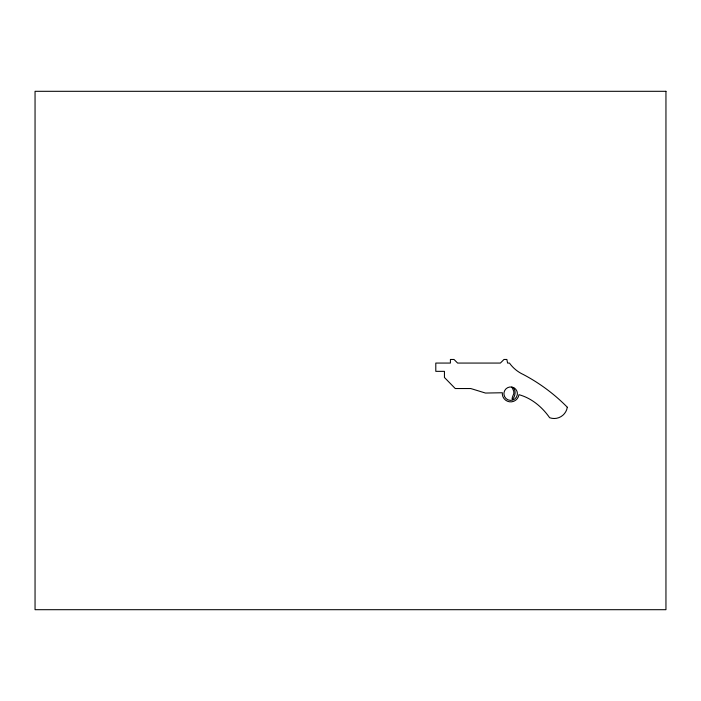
<?xml version="1.0" encoding="UTF-8"?>
<svg xmlns="http://www.w3.org/2000/svg" width="701" height="701" viewBox="0 0 701 701"><rect width="100%" height="100%" fill="white"/><g stroke="black" fill="none" stroke-linecap="round" stroke-linejoin="round"><path stroke-width="1.05" d="M511.844 387.057L513.518 387.592A6.73 6.73 0 0 1 517.364 393.112L517.285 394.873A6.73 6.73 0 0 1 503.958 394.251L504.037 392.499A6.73 6.73 0 0 1 511.844 387.057L513.614 390.834A8.71 8.71 0 0 1 513.754 393.813C509.583 402.909 514.622 398.93 515.086 393.059A8.666 8.666 0 0 0 514.762 390.264L513.518 387.592M567.302 407.299A13.328 13.328 0 0 1 549.637 417.726C542.215 407.071 531.647 398.159 518.959 394.681A8.377 8.377 0 0 1 502.354 394.558L502.363 392.753L485.478 393.051L470.748 388.538L455.256 388.538L444.443 377.48L444.443 371.346L435.794 371.346L435.794 363.065L450.41 363.065L450.41 359.464L454.011 359.464L457.613 363.065L500.383 363.065L503.984 359.464L506.867 359.464L507.585 363.065L509.452 363.065A35.129 35.129 0 0 0 523.393 374.553A177.896 177.896 0 0 1 567.346 407.263M665.95 91.305L35.05 91.305L35.05 609.695L665.95 609.695L665.95 91.305"/></g></svg>
